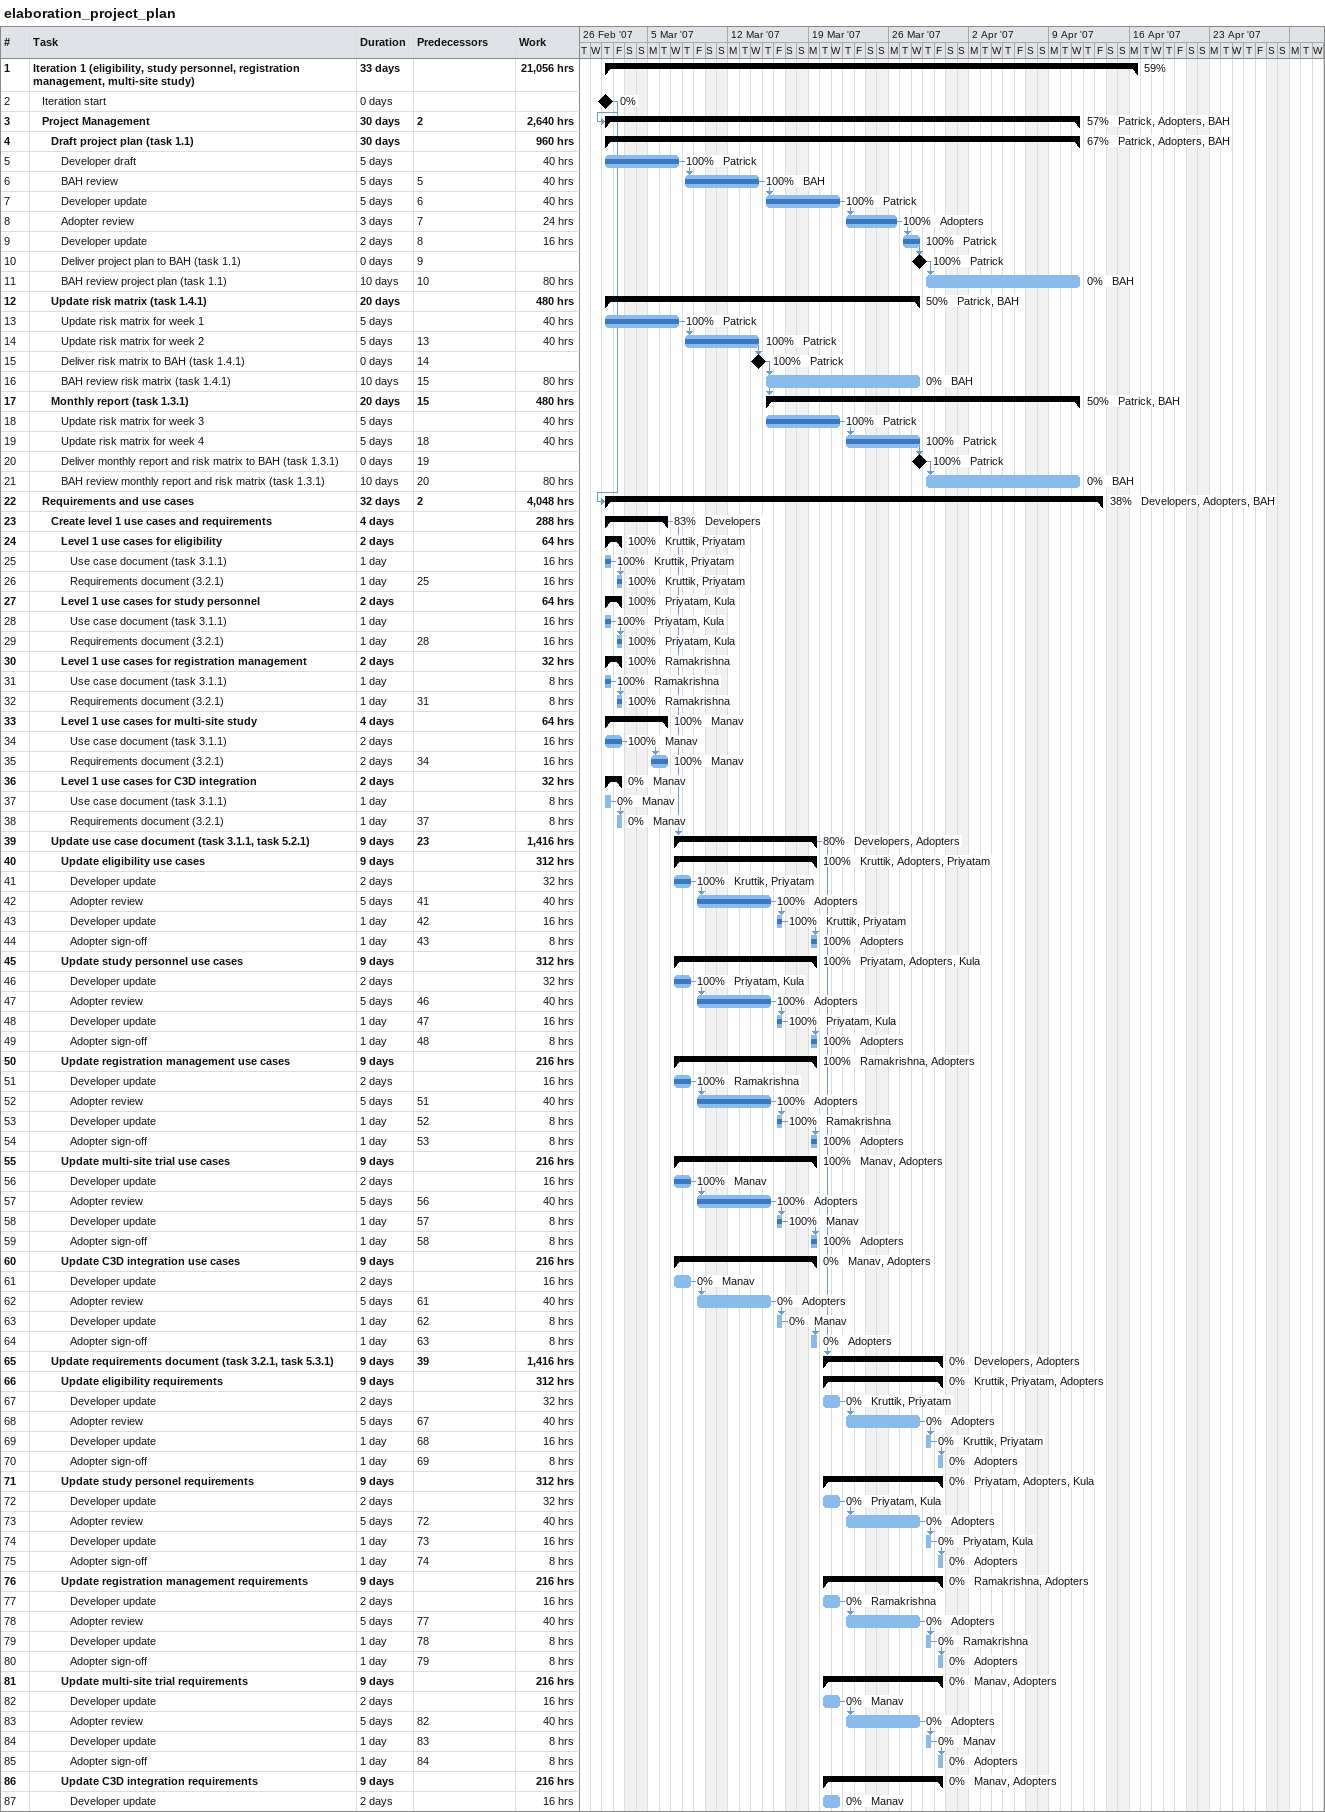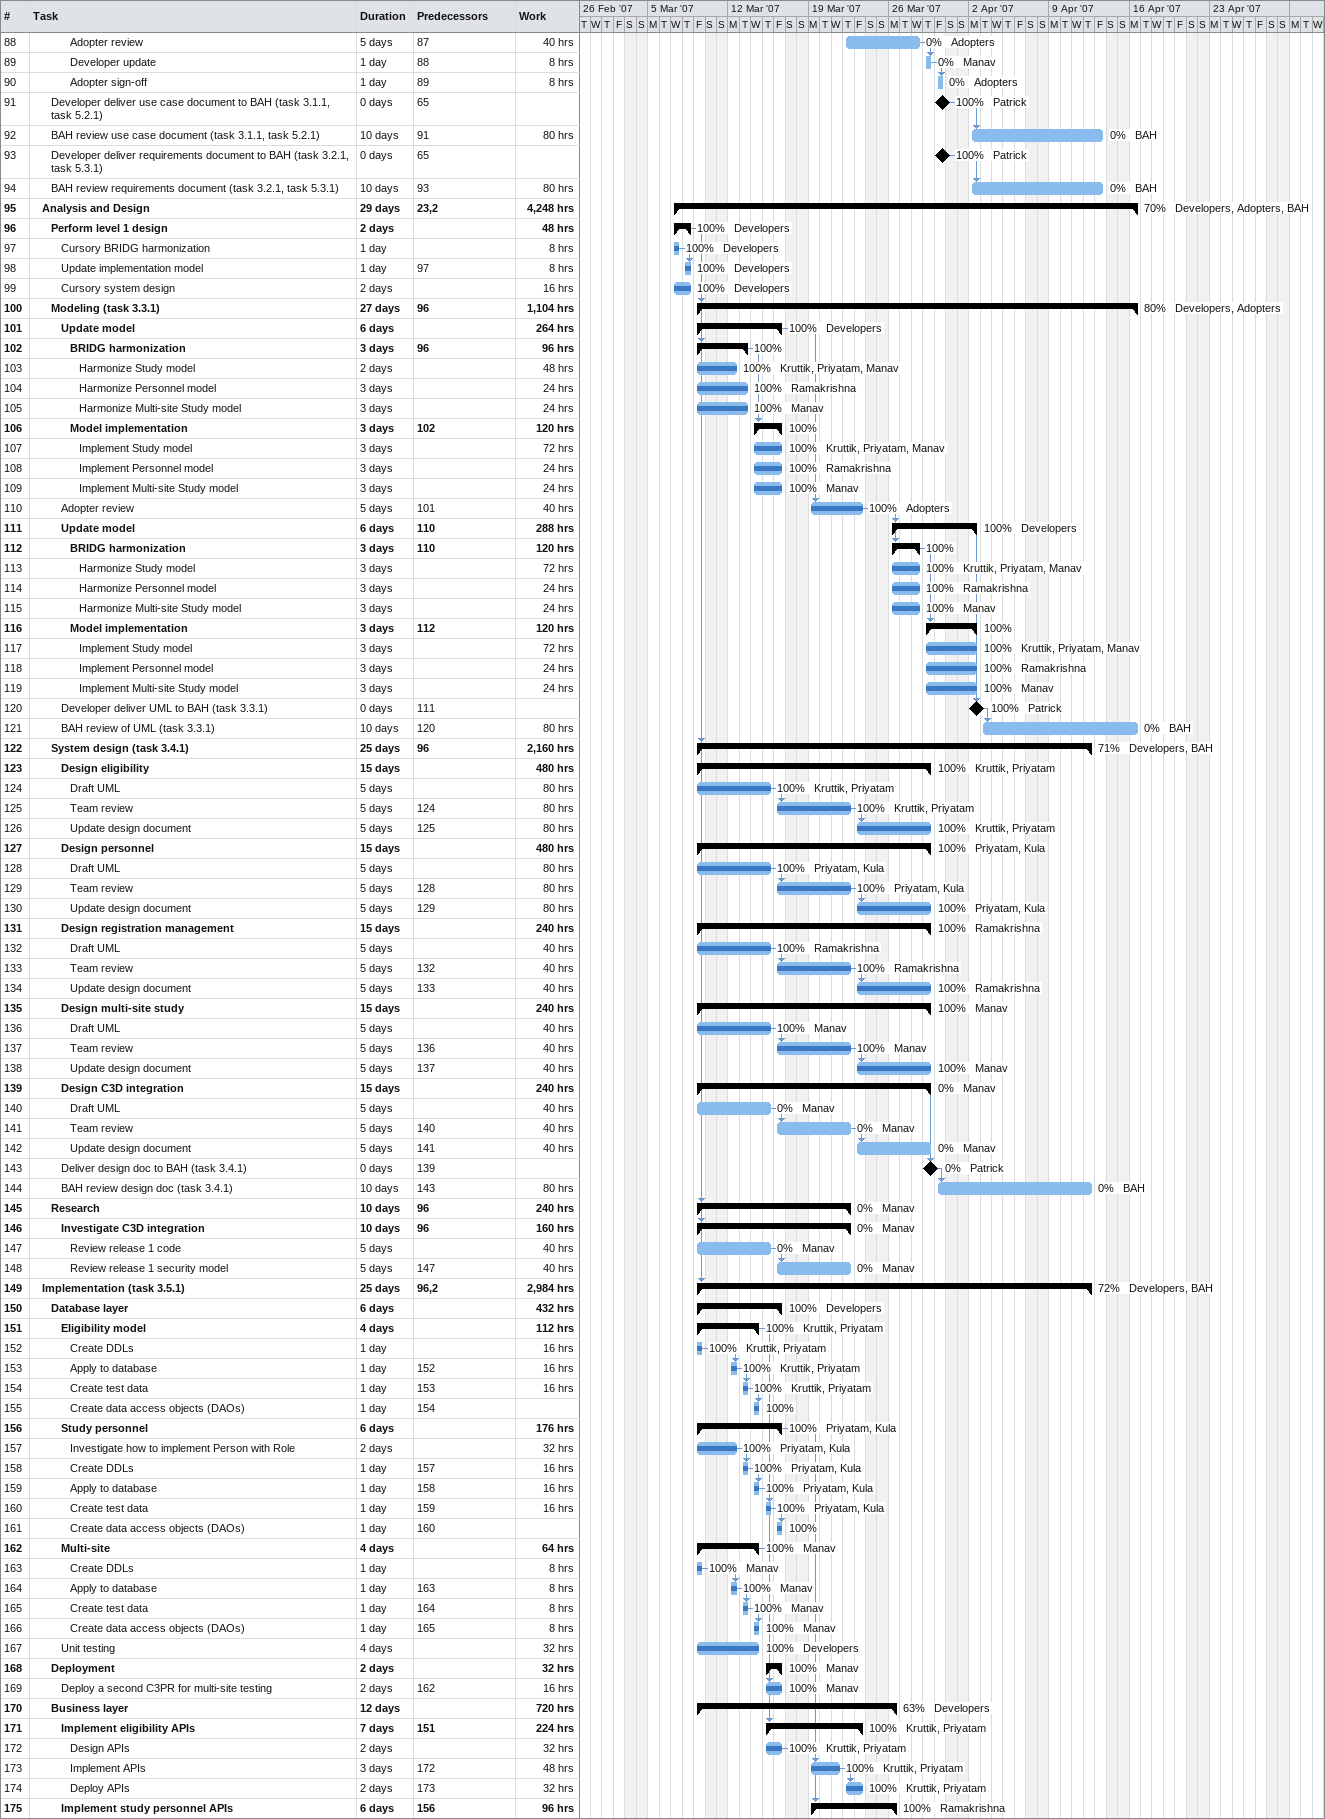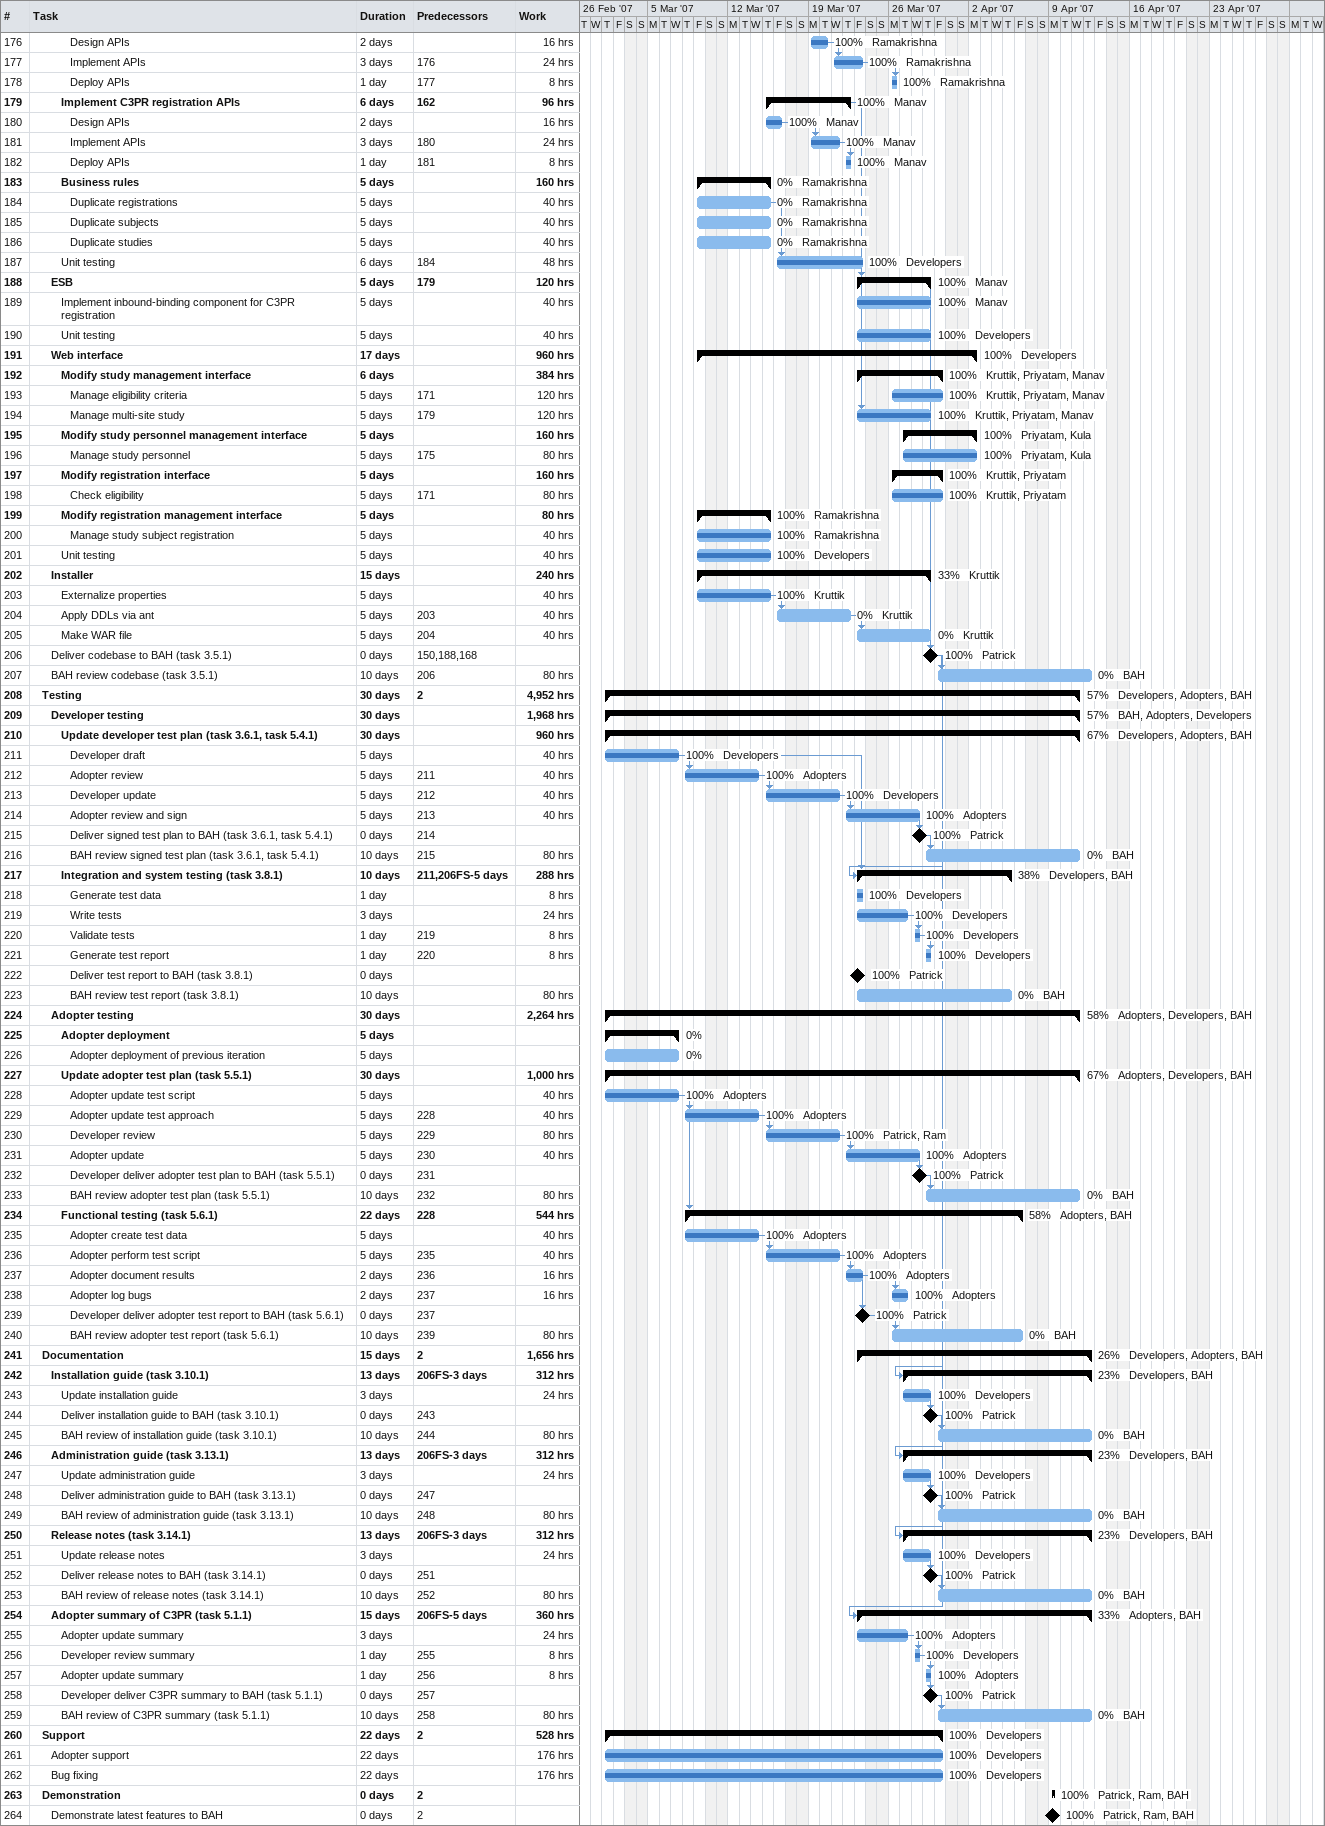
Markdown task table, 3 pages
elaboration_project_plan

| ID | Level | Task | Duration | Start | Finish | Predecessors | Resources | % complete | Work (h) |
|---|---|---|---|---|---|---|---|---|---|
| 1 | 1 | **Iteration 1 (eligibility, study personnel, registration management, multi-site study)** | 33d | 2007-03-01 | 2007-04-16 |  |  | 59 | 21056 |
| 2 | 2 | Iteration start | 0d | 2007-03-01 | 2007-03-01 |  |  | 0 |  |
| 3 | 2 | **Project Management** | 30d | 2007-03-01 | 2007-04-11 | 2 | Patrick, Adopters, BAH | 57 | 2640 |
| 4 | 3 | **Draft project plan (task 1.1)** | 30d | 2007-03-01 | 2007-04-11 |  | Patrick, Adopters, BAH | 67 | 960 |
| 5 | 4 | Developer draft | 5d | 2007-03-01 | 2007-03-07 |  | Patrick | 100 | 40 |
| 6 | 4 | BAH review | 5d | 2007-03-08 | 2007-03-14 | 5 | BAH | 100 | 40 |
| 7 | 4 | Developer update | 5d | 2007-03-15 | 2007-03-21 | 6 | Patrick | 100 | 40 |
| 8 | 4 | Adopter review | 3d | 2007-03-22 | 2007-03-26 | 7 | Adopters | 100 | 24 |
| 9 | 4 | Developer update | 2d | 2007-03-27 | 2007-03-28 | 8 | Patrick | 100 | 16 |
| 10 | 4 | Deliver project plan to BAH (task 1.1) | 0d | 2007-03-28 | 2007-03-28 | 9 | Patrick | 100 |  |
| 11 | 4 | BAH review project plan (task 1.1) | 10d | 2007-03-29 | 2007-04-11 | 10 | BAH | 0 | 80 |
| 12 | 3 | **Update risk matrix (task 1.4.1)** | 20d | 2007-03-01 | 2007-03-28 |  | Patrick, BAH | 50 | 480 |
| 13 | 4 | Update risk matrix for week 1 | 5d | 2007-03-01 | 2007-03-07 |  | Patrick | 100 | 40 |
| 14 | 4 | Update risk matrix for week 2 | 5d | 2007-03-08 | 2007-03-14 | 13 | Patrick | 100 | 40 |
| 15 | 4 | Deliver risk matrix to BAH (task 1.4.1) | 0d | 2007-03-14 | 2007-03-14 | 14 | Patrick | 100 |  |
| 16 | 4 | BAH review risk matrix (task 1.4.1) | 10d | 2007-03-15 | 2007-03-28 | 15 | BAH | 0 | 80 |
| 17 | 3 | **Monthly report (task 1.3.1)** | 20d | 2007-03-15 | 2007-04-11 | 15 | Patrick, BAH | 50 | 480 |
| 18 | 4 | Update risk matrix for week 3 | 5d | 2007-03-15 | 2007-03-21 |  | Patrick | 100 | 40 |
| 19 | 4 | Update risk matrix for week 4 | 5d | 2007-03-22 | 2007-03-28 | 18 | Patrick | 100 | 40 |
| 20 | 4 | Deliver monthly report and risk matrix to BAH (task 1.3.1) | 0d | 2007-03-28 | 2007-03-28 | 19 | Patrick | 100 |  |
| 21 | 4 | BAH review monthly report and risk matrix (task 1.3.1) | 10d | 2007-03-29 | 2007-04-11 | 20 | BAH | 0 | 80 |
| 22 | 2 | **Requirements and use cases** | 32d | 2007-03-01 | 2007-04-13 | 2 | Developers, Adopters, BAH | 38 | 4048 |
| 23 | 3 | **Create level 1 use cases and requirements** | 4d | 2007-03-01 | 2007-03-06 |  | Developers | 83 | 288 |
| 24 | 4 | **Level 1 use cases for eligibility** | 2d | 2007-03-01 | 2007-03-02 |  | Kruttik, Priyatam | 100 | 64 |
| 25 | 5 | Use case document (task 3.1.1) | 1d | 2007-03-01 | 2007-03-01 |  | Kruttik, Priyatam | 100 | 16 |
| 26 | 5 | Requirements document (3.2.1) | 1d | 2007-03-02 | 2007-03-02 | 25 | Kruttik, Priyatam | 100 | 16 |
| 27 | 4 | **Level 1 use cases for study personnel** | 2d | 2007-03-01 | 2007-03-02 |  | Priyatam, Kula | 100 | 64 |
| 28 | 5 | Use case document (task 3.1.1) | 1d | 2007-03-01 | 2007-03-01 |  | Priyatam, Kula | 100 | 16 |
| 29 | 5 | Requirements document (3.2.1) | 1d | 2007-03-02 | 2007-03-02 | 28 | Priyatam, Kula | 100 | 16 |
| 30 | 4 | **Level 1 use cases for registration management** | 2d | 2007-03-01 | 2007-03-02 |  | Ramakrishna | 100 | 32 |
| 31 | 5 | Use case document (task 3.1.1) | 1d | 2007-03-01 | 2007-03-01 |  | Ramakrishna | 100 | 8 |
| 32 | 5 | Requirements document (3.2.1) | 1d | 2007-03-02 | 2007-03-02 | 31 | Ramakrishna | 100 | 8 |
| 33 | 4 | **Level 1 use cases for multi-site study** | 4d | 2007-03-01 | 2007-03-06 |  | Manav | 100 | 64 |
| 34 | 5 | Use case document (task 3.1.1) | 2d | 2007-03-01 | 2007-03-02 |  | Manav | 100 | 16 |
| 35 | 5 | Requirements document (3.2.1) | 2d | 2007-03-05 | 2007-03-06 | 34 | Manav | 100 | 16 |
| 36 | 4 | **Level 1 use cases for C3D integration** | 2d | 2007-03-01 | 2007-03-02 |  | Manav | 0 | 32 |
| 37 | 5 | Use case document (task 3.1.1) | 1d | 2007-03-01 | 2007-03-01 |  | Manav | 0 | 8 |
| 38 | 5 | Requirements document (3.2.1) | 1d | 2007-03-02 | 2007-03-02 | 37 | Manav | 0 | 8 |
| 39 | 3 | **Update use case document (task 3.1.1, task 5.2.1)** | 9d | 2007-03-07 | 2007-03-19 | 23 | Developers, Adopters | 80 | 1416 |
| 40 | 4 | **Update eligibility use cases** | 9d | 2007-03-07 | 2007-03-19 |  | Kruttik, Adopters, Priyatam | 100 | 312 |
| 41 | 5 | Developer update | 2d | 2007-03-07 | 2007-03-08 |  | Kruttik, Priyatam | 100 | 32 |
| 42 | 5 | Adopter review | 5d | 2007-03-09 | 2007-03-15 | 41 | Adopters | 100 | 40 |
| 43 | 5 | Developer update | 1d | 2007-03-16 | 2007-03-16 | 42 | Kruttik, Priyatam | 100 | 16 |
| 44 | 5 | Adopter sign-off | 1d | 2007-03-19 | 2007-03-19 | 43 | Adopters | 100 | 8 |
| 45 | 4 | **Update study personnel use cases** | 9d | 2007-03-07 | 2007-03-19 |  | Priyatam, Adopters, Kula | 100 | 312 |
| 46 | 5 | Developer update | 2d | 2007-03-07 | 2007-03-08 |  | Priyatam, Kula | 100 | 32 |
| 47 | 5 | Adopter review | 5d | 2007-03-09 | 2007-03-15 | 46 | Adopters | 100 | 40 |
| 48 | 5 | Developer update | 1d | 2007-03-16 | 2007-03-16 | 47 | Priyatam, Kula | 100 | 16 |
| 49 | 5 | Adopter sign-off | 1d | 2007-03-19 | 2007-03-19 | 48 | Adopters | 100 | 8 |
| 50 | 4 | **Update registration management use cases** | 9d | 2007-03-07 | 2007-03-19 |  | Ramakrishna, Adopters | 100 | 216 |
| 51 | 5 | Developer update | 2d | 2007-03-07 | 2007-03-08 |  | Ramakrishna | 100 | 16 |
| 52 | 5 | Adopter review | 5d | 2007-03-09 | 2007-03-15 | 51 | Adopters | 100 | 40 |
| 53 | 5 | Developer update | 1d | 2007-03-16 | 2007-03-16 | 52 | Ramakrishna | 100 | 8 |
| 54 | 5 | Adopter sign-off | 1d | 2007-03-19 | 2007-03-19 | 53 | Adopters | 100 | 8 |
| 55 | 4 | **Update multi-site trial use cases** | 9d | 2007-03-07 | 2007-03-19 |  | Manav, Adopters | 100 | 216 |
| 56 | 5 | Developer update | 2d | 2007-03-07 | 2007-03-08 |  | Manav | 100 | 16 |
| 57 | 5 | Adopter review | 5d | 2007-03-09 | 2007-03-15 | 56 | Adopters | 100 | 40 |
| 58 | 5 | Developer update | 1d | 2007-03-16 | 2007-03-16 | 57 | Manav | 100 | 8 |
| 59 | 5 | Adopter sign-off | 1d | 2007-03-19 | 2007-03-19 | 58 | Adopters | 100 | 8 |
| 60 | 4 | **Update C3D integration use cases** | 9d | 2007-03-07 | 2007-03-19 |  | Manav, Adopters | 0 | 216 |
| 61 | 5 | Developer update | 2d | 2007-03-07 | 2007-03-08 |  | Manav | 0 | 16 |
| 62 | 5 | Adopter review | 5d | 2007-03-09 | 2007-03-15 | 61 | Adopters | 0 | 40 |
| 63 | 5 | Developer update | 1d | 2007-03-16 | 2007-03-16 | 62 | Manav | 0 | 8 |
| 64 | 5 | Adopter sign-off | 1d | 2007-03-19 | 2007-03-19 | 63 | Adopters | 0 | 8 |
| 65 | 3 | **Update requirements document (task 3.2.1, task 5.3.1)** | 9d | 2007-03-20 | 2007-03-30 | 39 | Developers, Adopters | 0 | 1416 |
| 66 | 4 | **Update eligibility requirements** | 9d | 2007-03-20 | 2007-03-30 |  | Kruttik, Priyatam, Adopters | 0 | 312 |
| 67 | 5 | Developer update | 2d | 2007-03-20 | 2007-03-21 |  | Kruttik, Priyatam | 0 | 32 |
| 68 | 5 | Adopter review | 5d | 2007-03-22 | 2007-03-28 | 67 | Adopters | 0 | 40 |
| 69 | 5 | Developer update | 1d | 2007-03-29 | 2007-03-29 | 68 | Kruttik, Priyatam | 0 | 16 |
| 70 | 5 | Adopter sign-off | 1d | 2007-03-30 | 2007-03-30 | 69 | Adopters | 0 | 8 |
| 71 | 4 | **Update study personel requirements** | 9d | 2007-03-20 | 2007-03-30 |  | Priyatam, Adopters, Kula | 0 | 312 |
| 72 | 5 | Developer update | 2d | 2007-03-20 | 2007-03-21 |  | Priyatam, Kula | 0 | 32 |
| 73 | 5 | Adopter review | 5d | 2007-03-22 | 2007-03-28 | 72 | Adopters | 0 | 40 |
| 74 | 5 | Developer update | 1d | 2007-03-29 | 2007-03-29 | 73 | Priyatam, Kula | 0 | 16 |
| 75 | 5 | Adopter sign-off | 1d | 2007-03-30 | 2007-03-30 | 74 | Adopters | 0 | 8 |
| 76 | 4 | **Update registration management requirements** | 9d | 2007-03-20 | 2007-03-30 |  | Ramakrishna, Adopters | 0 | 216 |
| 77 | 5 | Developer update | 2d | 2007-03-20 | 2007-03-21 |  | Ramakrishna | 0 | 16 |
| 78 | 5 | Adopter review | 5d | 2007-03-22 | 2007-03-28 | 77 | Adopters | 0 | 40 |
| 79 | 5 | Developer update | 1d | 2007-03-29 | 2007-03-29 | 78 | Ramakrishna | 0 | 8 |
| 80 | 5 | Adopter sign-off | 1d | 2007-03-30 | 2007-03-30 | 79 | Adopters | 0 | 8 |
| 81 | 4 | **Update multi-site trial requirements** | 9d | 2007-03-20 | 2007-03-30 |  | Manav, Adopters | 0 | 216 |
| 82 | 5 | Developer update | 2d | 2007-03-20 | 2007-03-21 |  | Manav | 0 | 16 |
| 83 | 5 | Adopter review | 5d | 2007-03-22 | 2007-03-28 | 82 | Adopters | 0 | 40 |
| 84 | 5 | Developer update | 1d | 2007-03-29 | 2007-03-29 | 83 | Manav | 0 | 8 |
| 85 | 5 | Adopter sign-off | 1d | 2007-03-30 | 2007-03-30 | 84 | Adopters | 0 | 8 |
| 86 | 4 | **Update C3D integration requirements** | 9d | 2007-03-20 | 2007-03-30 |  | Manav, Adopters | 0 | 216 |
| 87 | 5 | Developer update | 2d | 2007-03-20 | 2007-03-21 |  | Manav | 0 | 16 |
| 88 | 5 | Adopter review | 5d | 2007-03-22 | 2007-03-28 | 87 | Adopters | 0 | 40 |
| 89 | 5 | Developer update | 1d | 2007-03-29 | 2007-03-29 | 88 | Manav | 0 | 8 |
| 90 | 5 | Adopter sign-off | 1d | 2007-03-30 | 2007-03-30 | 89 | Adopters | 0 | 8 |
| 91 | 3 | Developer deliver use case document to BAH (task 3.1.1, task 5.2.1) | 0d | 2007-03-30 | 2007-03-30 | 65 | Patrick | 100 |  |
| 92 | 3 | BAH review use case document (task 3.1.1, task 5.2.1) | 10d | 2007-04-02 | 2007-04-13 | 91 | BAH | 0 | 80 |
| 93 | 3 | Developer deliver requirements document to BAH (task 3.2.1, task 5.3.1) | 0d | 2007-03-30 | 2007-03-30 | 65 | Patrick | 100 |  |
| 94 | 3 | BAH review requirements document (task 3.2.1, task 5.3.1) | 10d | 2007-04-02 | 2007-04-13 | 93 | BAH | 0 | 80 |
| 95 | 2 | **Analysis and Design** | 29d | 2007-03-07 | 2007-04-16 | 23, 2 | Developers, Adopters, BAH | 70 | 4248 |
| 96 | 3 | **Perform level 1 design** | 2d | 2007-03-07 | 2007-03-08 |  | Developers | 100 | 48 |
| 97 | 4 | Cursory BRIDG harmonization | 1d | 2007-03-07 | 2007-03-07 |  | Developers | 100 | 8 |
| 98 | 4 | Update implementation model | 1d | 2007-03-08 | 2007-03-08 | 97 | Developers | 100 | 8 |
| 99 | 4 | Cursory system design | 2d | 2007-03-07 | 2007-03-08 |  | Developers | 100 | 16 |
| 100 | 3 | **Modeling (task 3.3.1)** | 27d | 2007-03-09 | 2007-04-16 | 96 | Developers, Adopters | 80 | 1104 |
| 101 | 4 | **Update model** | 6d | 2007-03-09 | 2007-03-16 |  | Developers | 100 | 264 |
| 102 | 5 | **BRIDG harmonization** | 3d | 2007-03-09 | 2007-03-13 | 96 |  | 100 | 96 |
| 103 | 6 | Harmonize Study model | 2d | 2007-03-09 | 2007-03-12 |  | Kruttik, Priyatam, Manav | 100 | 48 |
| 104 | 6 | Harmonize Personnel model | 3d | 2007-03-09 | 2007-03-13 |  | Ramakrishna | 100 | 24 |
| 105 | 6 | Harmonize Multi-site Study model | 3d | 2007-03-09 | 2007-03-13 |  | Manav | 100 | 24 |
| 106 | 5 | **Model implementation** | 3d | 2007-03-14 | 2007-03-16 | 102 |  | 100 | 120 |
| 107 | 6 | Implement Study model | 3d | 2007-03-14 | 2007-03-16 |  | Kruttik, Priyatam, Manav | 100 | 72 |
| 108 | 6 | Implement Personnel model | 3d | 2007-03-14 | 2007-03-16 |  | Ramakrishna | 100 | 24 |
| 109 | 6 | Implement Multi-site Study model | 3d | 2007-03-14 | 2007-03-16 |  | Manav | 100 | 24 |
| 110 | 4 | Adopter review | 5d | 2007-03-19 | 2007-03-23 | 101 | Adopters | 100 | 40 |
| 111 | 4 | **Update model** | 6d | 2007-03-26 | 2007-04-02 | 110 | Developers | 100 | 288 |
| 112 | 5 | **BRIDG harmonization** | 3d | 2007-03-26 | 2007-03-28 | 110 |  | 100 | 120 |
| 113 | 6 | Harmonize Study model | 3d | 2007-03-26 | 2007-03-28 |  | Kruttik, Priyatam, Manav | 100 | 72 |
| 114 | 6 | Harmonize Personnel model | 3d | 2007-03-26 | 2007-03-28 |  | Ramakrishna | 100 | 24 |
| 115 | 6 | Harmonize Multi-site Study model | 3d | 2007-03-26 | 2007-03-28 |  | Manav | 100 | 24 |
| 116 | 5 | **Model implementation** | 3d | 2007-03-29 | 2007-04-02 | 112 |  | 100 | 120 |
| 117 | 6 | Implement Study model | 3d | 2007-03-29 | 2007-04-02 |  | Kruttik, Priyatam, Manav | 100 | 72 |
| 118 | 6 | Implement Personnel model | 3d | 2007-03-29 | 2007-04-02 |  | Ramakrishna | 100 | 24 |
| 119 | 6 | Implement Multi-site Study model | 3d | 2007-03-29 | 2007-04-02 |  | Manav | 100 | 24 |
| 120 | 4 | Developer deliver UML to BAH (task 3.3.1) | 0d | 2007-04-02 | 2007-04-02 | 111 | Patrick | 100 |  |
| 121 | 4 | BAH review of UML (task 3.3.1) | 10d | 2007-04-03 | 2007-04-16 | 120 | BAH | 0 | 80 |
| 122 | 3 | **System design (task 3.4.1)** | 25d | 2007-03-09 | 2007-04-12 | 96 | Developers, BAH | 71 | 2160 |
| 123 | 4 | **Design eligibility** | 15d | 2007-03-09 | 2007-03-29 |  | Kruttik, Priyatam | 100 | 480 |
| 124 | 5 | Draft UML | 5d | 2007-03-09 | 2007-03-15 |  | Kruttik, Priyatam | 100 | 80 |
| 125 | 5 | Team review | 5d | 2007-03-16 | 2007-03-22 | 124 | Kruttik, Priyatam | 100 | 80 |
| 126 | 5 | Update design document | 5d | 2007-03-23 | 2007-03-29 | 125 | Kruttik, Priyatam | 100 | 80 |
| 127 | 4 | **Design personnel** | 15d | 2007-03-09 | 2007-03-29 |  | Priyatam, Kula | 100 | 480 |
| 128 | 5 | Draft UML | 5d | 2007-03-09 | 2007-03-15 |  | Priyatam, Kula | 100 | 80 |
| 129 | 5 | Team review | 5d | 2007-03-16 | 2007-03-22 | 128 | Priyatam, Kula | 100 | 80 |
| 130 | 5 | Update design document | 5d | 2007-03-23 | 2007-03-29 | 129 | Priyatam, Kula | 100 | 80 |
| 131 | 4 | **Design registration management** | 15d | 2007-03-09 | 2007-03-29 |  | Ramakrishna | 100 | 240 |
| 132 | 5 | Draft UML | 5d | 2007-03-09 | 2007-03-15 |  | Ramakrishna | 100 | 40 |
| 133 | 5 | Team review | 5d | 2007-03-16 | 2007-03-22 | 132 | Ramakrishna | 100 | 40 |
| 134 | 5 | Update design document | 5d | 2007-03-23 | 2007-03-29 | 133 | Ramakrishna | 100 | 40 |
| 135 | 4 | **Design multi-site study** | 15d | 2007-03-09 | 2007-03-29 |  | Manav | 100 | 240 |
| 136 | 5 | Draft UML | 5d | 2007-03-09 | 2007-03-15 |  | Manav | 100 | 40 |
| 137 | 5 | Team review | 5d | 2007-03-16 | 2007-03-22 | 136 | Manav | 100 | 40 |
| 138 | 5 | Update design document | 5d | 2007-03-23 | 2007-03-29 | 137 | Manav | 100 | 40 |
| 139 | 4 | **Design C3D integration** | 15d | 2007-03-09 | 2007-03-29 |  | Manav | 0 | 240 |
| 140 | 5 | Draft UML | 5d | 2007-03-09 | 2007-03-15 |  | Manav | 0 | 40 |
| 141 | 5 | Team review | 5d | 2007-03-16 | 2007-03-22 | 140 | Manav | 0 | 40 |
| 142 | 5 | Update design document | 5d | 2007-03-23 | 2007-03-29 | 141 | Manav | 0 | 40 |
| 143 | 4 | Deliver design doc to BAH (task 3.4.1) | 0d | 2007-03-29 | 2007-03-29 | 139 | Patrick | 0 |  |
| 144 | 4 | BAH review design doc (task 3.4.1) | 10d | 2007-03-30 | 2007-04-12 | 143 | BAH | 0 | 80 |
| 145 | 3 | **Research** | 10d | 2007-03-09 | 2007-03-22 | 96 | Manav | 0 | 240 |
| 146 | 4 | **Investigate C3D integration** | 10d | 2007-03-09 | 2007-03-22 | 96 | Manav | 0 | 160 |
| 147 | 5 | Review release 1 code | 5d | 2007-03-09 | 2007-03-15 |  | Manav | 0 | 40 |
| 148 | 5 | Review release 1 security model | 5d | 2007-03-16 | 2007-03-22 | 147 | Manav | 0 | 40 |
| 149 | 2 | **Implementation (task 3.5.1)** | 25d | 2007-03-09 | 2007-04-12 | 96, 2 | Developers, BAH | 72 | 2984 |
| 150 | 3 | **Database layer** | 6d | 2007-03-09 | 2007-03-16 |  | Developers | 100 | 432 |
| 151 | 4 | **Eligibility model** | 4d | 2007-03-09 | 2007-03-14 |  | Kruttik, Priyatam | 100 | 112 |
| 152 | 5 | Create DDLs | 1d | 2007-03-09 | 2007-03-09 |  | Kruttik, Priyatam | 100 | 16 |
| 153 | 5 | Apply to database | 1d | 2007-03-12 | 2007-03-12 | 152 | Kruttik, Priyatam | 100 | 16 |
| 154 | 5 | Create test data | 1d | 2007-03-13 | 2007-03-13 | 153 | Kruttik, Priyatam | 100 | 16 |
| 155 | 5 | Create data access objects (DAOs) | 1d | 2007-03-14 | 2007-03-14 | 154 |  | 100 |  |
| 156 | 4 | **Study personnel** | 6d | 2007-03-09 | 2007-03-16 |  | Priyatam, Kula | 100 | 176 |
| 157 | 5 | Investigate how to implement Person with Role | 2d | 2007-03-09 | 2007-03-12 |  | Priyatam, Kula | 100 | 32 |
| 158 | 5 | Create DDLs | 1d | 2007-03-13 | 2007-03-13 | 157 | Priyatam, Kula | 100 | 16 |
| 159 | 5 | Apply to database | 1d | 2007-03-14 | 2007-03-14 | 158 | Priyatam, Kula | 100 | 16 |
| 160 | 5 | Create test data | 1d | 2007-03-15 | 2007-03-15 | 159 | Priyatam, Kula | 100 | 16 |
| 161 | 5 | Create data access objects (DAOs) | 1d | 2007-03-16 | 2007-03-16 | 160 |  | 100 |  |
| 162 | 4 | **Multi-site** | 4d | 2007-03-09 | 2007-03-14 |  | Manav | 100 | 64 |
| 163 | 5 | Create DDLs | 1d | 2007-03-09 | 2007-03-09 |  | Manav | 100 | 8 |
| 164 | 5 | Apply to database | 1d | 2007-03-12 | 2007-03-12 | 163 | Manav | 100 | 8 |
| 165 | 5 | Create test data | 1d | 2007-03-13 | 2007-03-13 | 164 | Manav | 100 | 8 |
| 166 | 5 | Create data access objects (DAOs) | 1d | 2007-03-14 | 2007-03-14 | 165 | Manav | 100 | 8 |
| 167 | 4 | Unit testing | 4d | 2007-03-09 | 2007-03-14 |  | Developers | 100 | 32 |
| 168 | 3 | **Deployment** | 2d | 2007-03-15 | 2007-03-16 |  | Manav | 100 | 32 |
| 169 | 4 | Deploy a second C3PR for multi-site testing | 2d | 2007-03-15 | 2007-03-16 | 162 | Manav | 100 | 16 |
| 170 | 3 | **Business layer** | 12d | 2007-03-09 | 2007-03-26 |  | Developers | 63 | 720 |
| 171 | 4 | **Implement eligibility APIs** | 7d | 2007-03-15 | 2007-03-23 | 151 | Kruttik, Priyatam | 100 | 224 |
| 172 | 5 | Design APIs | 2d | 2007-03-15 | 2007-03-16 |  | Kruttik, Priyatam | 100 | 32 |
| 173 | 5 | Implement APIs | 3d | 2007-03-19 | 2007-03-21 | 172 | Kruttik, Priyatam | 100 | 48 |
| 174 | 5 | Deploy APIs | 2d | 2007-03-22 | 2007-03-23 | 173 | Kruttik, Priyatam | 100 | 32 |
| 175 | 4 | **Implement study personnel APIs** | 6d | 2007-03-19 | 2007-03-26 | 156 | Ramakrishna | 100 | 96 |
| 176 | 5 | Design APIs | 2d | 2007-03-19 | 2007-03-20 |  | Ramakrishna | 100 | 16 |
| 177 | 5 | Implement APIs | 3d | 2007-03-21 | 2007-03-23 | 176 | Ramakrishna | 100 | 24 |
| 178 | 5 | Deploy APIs | 1d | 2007-03-26 | 2007-03-26 | 177 | Ramakrishna | 100 | 8 |
| 179 | 4 | **Implement C3PR registration APIs** | 6d | 2007-03-15 | 2007-03-22 | 162 | Manav | 100 | 96 |
| 180 | 5 | Design APIs | 2d | 2007-03-15 | 2007-03-16 |  | Manav | 100 | 16 |
| 181 | 5 | Implement APIs | 3d | 2007-03-19 | 2007-03-21 | 180 | Manav | 100 | 24 |
| 182 | 5 | Deploy APIs | 1d | 2007-03-22 | 2007-03-22 | 181 | Manav | 100 | 8 |
| 183 | 4 | **Business rules** | 5d | 2007-03-09 | 2007-03-15 |  | Ramakrishna | 0 | 160 |
| 184 | 5 | Duplicate registrations | 5d | 2007-03-09 | 2007-03-15 |  | Ramakrishna | 0 | 40 |
| 185 | 5 | Duplicate subjects | 5d | 2007-03-09 | 2007-03-15 |  | Ramakrishna | 0 | 40 |
| 186 | 5 | Duplicate studies | 5d | 2007-03-09 | 2007-03-15 |  | Ramakrishna | 0 | 40 |
| 187 | 4 | Unit testing | 6d | 2007-03-16 | 2007-03-23 | 184 | Developers | 100 | 48 |
| 188 | 3 | **ESB** | 5d | 2007-03-23 | 2007-03-29 | 179 | Manav | 100 | 120 |
| 189 | 4 | Implement inbound-binding component for C3PR registration | 5d | 2007-03-23 | 2007-03-29 |  | Manav | 100 | 40 |
| 190 | 4 | Unit testing | 5d | 2007-03-23 | 2007-03-29 |  | Developers | 100 | 40 |
| 191 | 3 | **Web interface** | 17d | 2007-03-09 | 2007-04-02 |  | Developers | 100 | 960 |
| 192 | 4 | **Modify study management interface** | 6d | 2007-03-23 | 2007-03-30 |  | Kruttik, Priyatam, Manav | 100 | 384 |
| 193 | 5 | Manage eligibility criteria | 5d | 2007-03-26 | 2007-03-30 | 171 | Kruttik, Priyatam, Manav | 100 | 120 |
| 194 | 5 | Manage multi-site study | 5d | 2007-03-23 | 2007-03-29 | 179 | Kruttik, Priyatam, Manav | 100 | 120 |
| 195 | 4 | **Modify study personnel management interface** | 5d | 2007-03-27 | 2007-04-02 |  | Priyatam, Kula | 100 | 160 |
| 196 | 5 | Manage study personnel | 5d | 2007-03-27 | 2007-04-02 | 175 | Priyatam, Kula | 100 | 80 |
| 197 | 4 | **Modify registration interface** | 5d | 2007-03-26 | 2007-03-30 |  | Kruttik, Priyatam | 100 | 160 |
| 198 | 5 | Check eligibility | 5d | 2007-03-26 | 2007-03-30 | 171 | Kruttik, Priyatam | 100 | 80 |
| 199 | 4 | **Modify registration management interface** | 5d | 2007-03-09 | 2007-03-15 |  | Ramakrishna | 100 | 80 |
| 200 | 5 | Manage study subject registration | 5d | 2007-03-09 | 2007-03-15 |  | Ramakrishna | 100 | 40 |
| 201 | 4 | Unit testing | 5d | 2007-03-09 | 2007-03-15 |  | Developers | 100 | 40 |
| 202 | 3 | **Installer** | 15d | 2007-03-09 | 2007-03-29 |  | Kruttik | 33 | 240 |
| 203 | 4 | Externalize properties | 5d | 2007-03-09 | 2007-03-15 |  | Kruttik | 100 | 40 |
| 204 | 4 | Apply DDLs via ant | 5d | 2007-03-16 | 2007-03-22 | 203 | Kruttik | 0 | 40 |
| 205 | 4 | Make WAR file | 5d | 2007-03-23 | 2007-03-29 | 204 | Kruttik | 0 | 40 |
| 206 | 3 | Deliver codebase to BAH (task 3.5.1) | 0d | 2007-03-29 | 2007-03-29 | 150, 188, 168 | Patrick | 100 |  |
| 207 | 3 | BAH review codebase (task 3.5.1) | 10d | 2007-03-30 | 2007-04-12 | 206 | BAH | 0 | 80 |
| 208 | 2 | **Testing** | 30d | 2007-03-01 | 2007-04-11 | 2 | Developers, Adopters, BAH | 57 | 4952 |
| 209 | 3 | **Developer testing** | 30d | 2007-03-01 | 2007-04-11 |  | BAH, Adopters, Developers | 57 | 1968 |
| 210 | 4 | **Update developer test plan (task 3.6.1, task 5.4.1)** | 30d | 2007-03-01 | 2007-04-11 |  | Developers, Adopters, BAH | 67 | 960 |
| 211 | 5 | Developer draft | 5d | 2007-03-01 | 2007-03-07 |  | Developers | 100 | 40 |
| 212 | 5 | Adopter review | 5d | 2007-03-08 | 2007-03-14 | 211 | Adopters | 100 | 40 |
| 213 | 5 | Developer update | 5d | 2007-03-15 | 2007-03-21 | 212 | Developers | 100 | 40 |
| 214 | 5 | Adopter review and sign | 5d | 2007-03-22 | 2007-03-28 | 213 | Adopters | 100 | 40 |
| 215 | 5 | Deliver signed test plan to BAH (task 3.6.1, task 5.4.1) | 0d | 2007-03-28 | 2007-03-28 | 214 | Patrick | 100 |  |
| 216 | 5 | BAH review signed test plan (task 3.6.1, task 5.4.1) | 10d | 2007-03-29 | 2007-04-11 | 215 | BAH | 0 | 80 |
| 217 | 4 | **Integration and system testing (task 3.8.1)** | 10d | 2007-03-23 | 2007-04-05 | 211, 206FS-5d | Developers, BAH | 38 | 288 |
| 218 | 5 | Generate test data | 1d | 2007-03-23 | 2007-03-23 |  | Developers | 100 | 8 |
| 219 | 5 | Write tests | 3d | 2007-03-23 | 2007-03-27 |  | Developers | 100 | 24 |
| 220 | 5 | Validate tests | 1d | 2007-03-28 | 2007-03-28 | 219 | Developers | 100 | 8 |
| 221 | 5 | Generate test report | 1d | 2007-03-29 | 2007-03-29 | 220 | Developers | 100 | 8 |
| 222 | 5 | Deliver test report to BAH (task 3.8.1) | 0d | 2007-03-23 | 2007-03-23 |  | Patrick | 100 |  |
| 223 | 5 | BAH review test report (task 3.8.1) | 10d | 2007-03-23 | 2007-04-05 |  | BAH | 0 | 80 |
| 224 | 3 | **Adopter testing** | 30d | 2007-03-01 | 2007-04-11 |  | Adopters, Developers, BAH | 58 | 2264 |
| 225 | 4 | **Adopter deployment** | 5d | 2007-03-01 | 2007-03-07 |  |  | 0 |  |
| 226 | 5 | Adopter deployment of previous iteration | 5d | 2007-03-01 | 2007-03-07 |  |  | 0 |  |
| 227 | 4 | **Update adopter test plan (task 5.5.1)** | 30d | 2007-03-01 | 2007-04-11 |  | Adopters, Developers, BAH | 67 | 1000 |
| 228 | 5 | Adopter update test script | 5d | 2007-03-01 | 2007-03-07 |  | Adopters | 100 | 40 |
| 229 | 5 | Adopter update test approach | 5d | 2007-03-08 | 2007-03-14 | 228 | Adopters | 100 | 40 |
| 230 | 5 | Developer review | 5d | 2007-03-15 | 2007-03-21 | 229 | Patrick, Ram | 100 | 80 |
| 231 | 5 | Adopter update | 5d | 2007-03-22 | 2007-03-28 | 230 | Adopters | 100 | 40 |
| 232 | 5 | Developer deliver adopter test plan to BAH (task 5.5.1) | 0d | 2007-03-28 | 2007-03-28 | 231 | Patrick | 100 |  |
| 233 | 5 | BAH review adopter test plan (task 5.5.1) | 10d | 2007-03-29 | 2007-04-11 | 232 | BAH | 0 | 80 |
| 234 | 4 | **Functional testing (task 5.6.1)** | 22d | 2007-03-08 | 2007-04-06 | 228 | Adopters, BAH | 58 | 544 |
| 235 | 5 | Adopter create test data | 5d | 2007-03-08 | 2007-03-14 |  | Adopters | 100 | 40 |
| 236 | 5 | Adopter perform test script | 5d | 2007-03-15 | 2007-03-21 | 235 | Adopters | 100 | 40 |
| 237 | 5 | Adopter document results | 2d | 2007-03-22 | 2007-03-23 | 236 | Adopters | 100 | 16 |
| 238 | 5 | Adopter log bugs | 2d | 2007-03-26 | 2007-03-27 | 237 | Adopters | 100 | 16 |
| 239 | 5 | Developer deliver adopter test report to BAH (task 5.6.1) | 0d | 2007-03-23 | 2007-03-23 | 237 | Patrick | 100 |  |
| 240 | 5 | BAH review adopter test report (task 5.6.1) | 10d | 2007-03-26 | 2007-04-06 | 239 | BAH | 0 | 80 |
| 241 | 2 | **Documentation** | 15d | 2007-03-23 | 2007-04-12 | 2 | Developers, Adopters, BAH | 26 | 1656 |
| 242 | 3 | **Installation guide (task 3.10.1)** | 13d | 2007-03-27 | 2007-04-12 | 206FS-3d | Developers, BAH | 23 | 312 |
| 243 | 4 | Update installation guide | 3d | 2007-03-27 | 2007-03-29 |  | Developers | 100 | 24 |
| 244 | 4 | Deliver installation guide to BAH (task 3.10.1) | 0d | 2007-03-29 | 2007-03-29 | 243 | Patrick | 100 |  |
| 245 | 4 | BAH review of installation guide (task 3.10.1) | 10d | 2007-03-30 | 2007-04-12 | 244 | BAH | 0 | 80 |
| 246 | 3 | **Administration guide (task 3.13.1)** | 13d | 2007-03-27 | 2007-04-12 | 206FS-3d | Developers, BAH | 23 | 312 |
| 247 | 4 | Update administration guide | 3d | 2007-03-27 | 2007-03-29 |  | Developers | 100 | 24 |
| 248 | 4 | Deliver administration guide to BAH (task 3.13.1) | 0d | 2007-03-29 | 2007-03-29 | 247 | Patrick | 100 |  |
| 249 | 4 | BAH review of administration guide (task 3.13.1) | 10d | 2007-03-30 | 2007-04-12 | 248 | BAH | 0 | 80 |
| 250 | 3 | **Release notes (task 3.14.1)** | 13d | 2007-03-27 | 2007-04-12 | 206FS-3d | Developers, BAH | 23 | 312 |
| 251 | 4 | Update release notes | 3d | 2007-03-27 | 2007-03-29 |  | Developers | 100 | 24 |
| 252 | 4 | Deliver release notes to BAH (task 3.14.1) | 0d | 2007-03-29 | 2007-03-29 | 251 | Patrick | 100 |  |
| 253 | 4 | BAH review of release notes (task 3.14.1) | 10d | 2007-03-30 | 2007-04-12 | 252 | BAH | 0 | 80 |
| 254 | 3 | **Adopter summary of C3PR (task 5.1.1)** | 15d | 2007-03-23 | 2007-04-12 | 206FS-5d | Adopters, BAH | 33 | 360 |
| 255 | 4 | Adopter update summary | 3d | 2007-03-23 | 2007-03-27 |  | Adopters | 100 | 24 |
| 256 | 4 | Developer review summary | 1d | 2007-03-28 | 2007-03-28 | 255 | Developers | 100 | 8 |
| 257 | 4 | Adopter update summary | 1d | 2007-03-29 | 2007-03-29 | 256 | Adopters | 100 | 8 |
| 258 | 4 | Developer deliver C3PR summary to BAH (task 5.1.1) | 0d | 2007-03-29 | 2007-03-29 | 257 | Patrick | 100 |  |
| 259 | 4 | BAH review of C3PR summary (task 5.1.1) | 10d | 2007-03-30 | 2007-04-12 | 258 | BAH | 0 | 80 |
| 260 | 2 | **Support** | 22d | 2007-03-01 | 2007-03-30 | 2 | Developers | 100 | 528 |
| 261 | 3 | Adopter support | 22d | 2007-03-01 | 2007-03-30 |  | Developers | 100 | 176 |
| 262 | 3 | Bug fixing | 22d | 2007-03-01 | 2007-03-30 |  | Developers | 100 | 176 |
| 263 | 2 | **Demonstration** | 0d | 2007-04-09 | 2007-04-09 | 2 | Patrick, Ram, BAH | 100 |  |
| 264 | 3 | Demonstrate latest features to BAH | 0d | 2007-04-09 | 2007-04-09 | 2 | Patrick, Ram, BAH | 100 |  |
